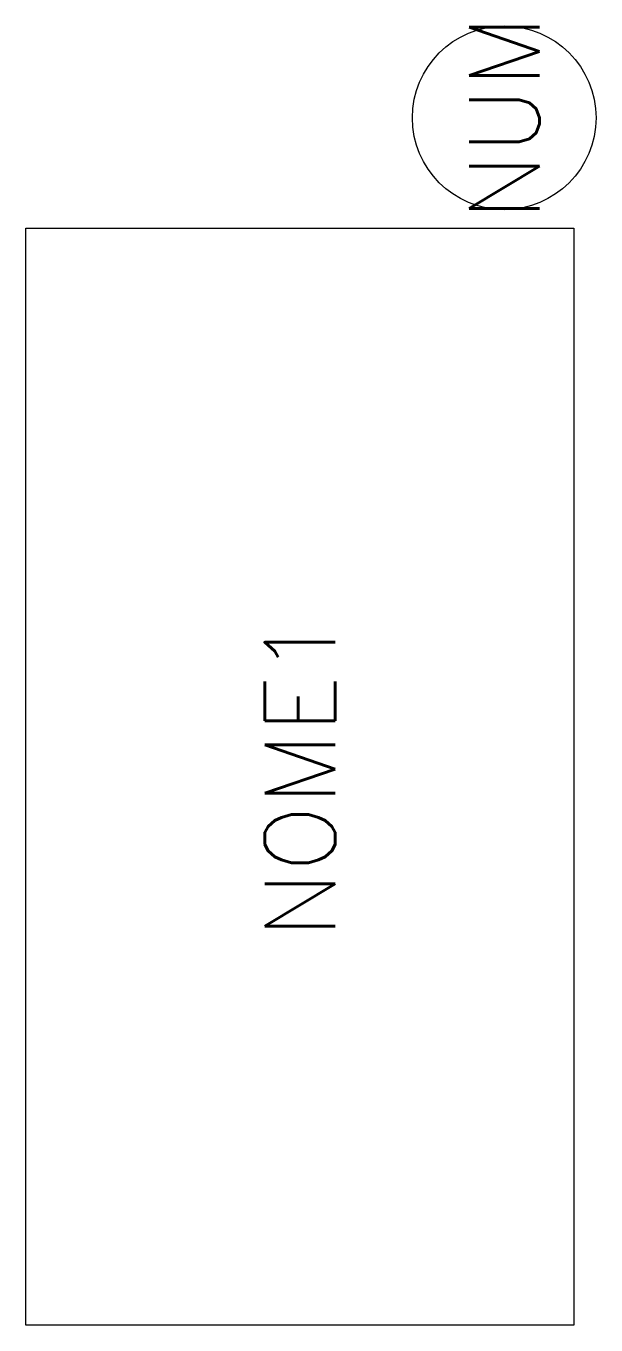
# Model space of a CAD drawing. Header units: millimetres. Extents: x 0 to 16.2, y 0 to 36.9.
import ezdxf
from ezdxf.enums import TextEntityAlignment as Align

# ---------------------------------------------------------------- set-up
doc = ezdxf.new("R2010")
doc.units = ezdxf.units.MM
doc.layers.add('6', color=7, linetype='Continuous')
doc.styles.add('Romans', font='romans.shx')

msp = doc.modelspace()

# ---------------------------------------------------------------- linework, layer by layer
msp.add_lwpolyline([(0, 31.114), (15.557, 31.114), (15.557, 0), (0, 0)], close=True)
at = {"layer": '6', "linetype": 'Continuous'}
msp.add_circle((13.577, 34.248), 2.606, dxfattribs=at)

# ---------------------------------------------------------------- texts
at = {"color": 7, "style": 'Romans', "flags": 4}
for tag, text, p in [('NUM', 'NUM', (13.577, 34.248)), ('NOME1', 'NOME1', (7.779, 15.557))]:
    msp.add_attdef(tag, text=text, height=2, rotation=90, dxfattribs=at).set_placement(p, align=Align.MIDDLE_CENTER)

doc.saveas('drawing.dxf')
